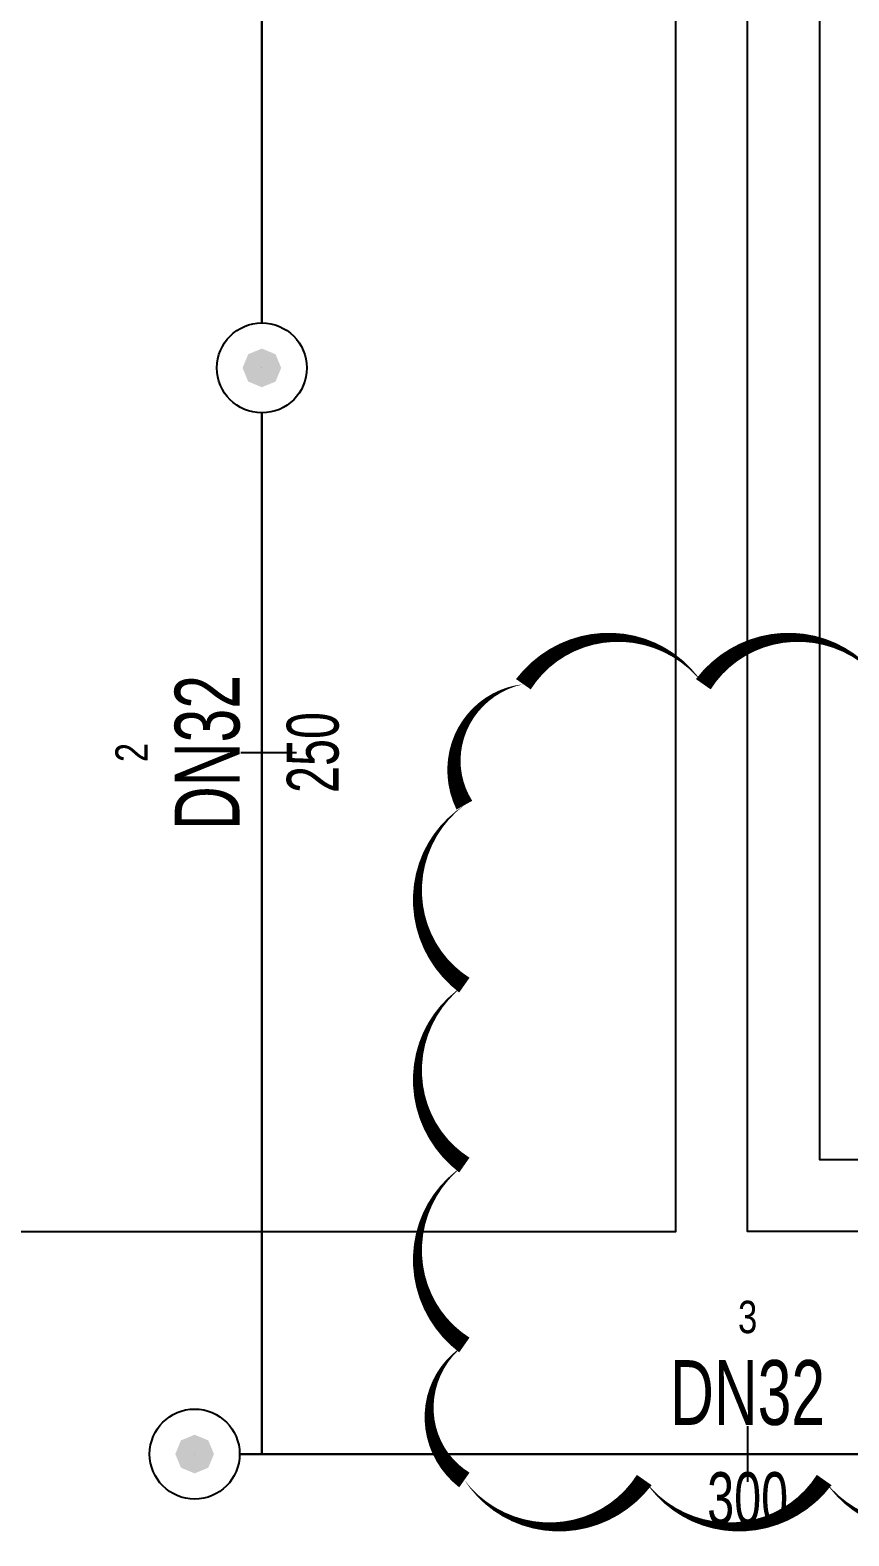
# Model space of a CAD drawing. Header units: millimetres. Extents: x -379292 to 1221486, y 92049 to 447512.
# Drawn here: x 403833 to 406109, y 270773 to 274957 of the extents above; entities that cross this region are included whole.
import ezdxf
from ezdxf.enums import TextEntityAlignment as Align

# ---------------------------------------------------------------- set-up
doc = ezdxf.new("R2010")
doc.units = ezdxf.units.MM
for name, color, linetype in [('-M-YNGN-BORUID', 7, 'Continuous'), ('-M-YNGN-BORUUZUN', 7, 'Continuous'), ('-M-YNGN-BORUYUK', 7, 'Continuous'), ('-M-YNGN-SPR-YUK', 7, 'Continuous'), ('-M-YNGN-ZON2-CAP-', 7, 'Continuous'), ('-M-YNGN-ZON2-SPR-', 7, 'Continuous'), ('05_REV', 5, 'Continuous'), ('05_WALL', 3, 'Continuous'), ('202-A-Y-MahalAd', 141, 'Continuous')]:
    doc.layers.add(name, color=color, linetype=linetype)
doc.layers.add('-M-YNGN-SPR-CAPCIZGI', color=188, linetype='Continuous', plot=False)
doc.layers.add('-M-YNGN-ZON2', color=4, linetype='SP', lineweight=30)
doc.styles.add('CIZGI', font='tahoma.ttf', dxfattribs={"width": 0.8, "oblique": 20})
doc.styles.add('HCAD', font='HCAD.SHX', dxfattribs={"width": 0.8, "height": 0.2})
doc.styles.add('PIPESIZE', font='hcad.shx', dxfattribs={"width": 0.8})
doc.styles.add('SPR-NOT', font='romans.shx')
doc.styles.get("Standard").update_dxf_attribs({"font": 'segoeuil.ttf'})
doc.linetypes.add('SP', pattern='A,2,-0.1,["SP",CIZGI,S=0.14,R=0.2,X=0,Y=-0.07],-0.255', length=2.355)

# ---------------------------------------------------------------- blocks, each defined once
blk = doc.blocks.new('202_Mahalblok')
at = {"color": 0, "linetype": 'ByBlock', "flags": 128}
blk.add_lwpolyline([(0, 0), (0, 5000), (2500, 5000), (2500, 0)], close=True, dxfattribs=at)
at = {"color": 0, "linetype": 'ByBlock', "ltscale": 25}
blk.add_attdef('MAHALNO', text='', height=200, dxfattribs=at).set_placement((1208.7, 1390), align=Align.BOTTOM_CENTER)
blk = doc.blocks.new('OtoParkBodrumKatMimari')
at = {"layer": '05_REV'}
blk.add_lwpolyline([(125076.7, 172321, 0, 50, 0.520567), (124576.7, 172321, 0, 50, 0.520567), (124076.7, 172321, 0, 50, 0.520567), (123912.7, 171985, 0, 50, 0.520567), (123912.7, 171485, 0, 50, 0.520567), (123912.7, 170985, 0, 50, 0.520567), (123912.7, 170485, 0, 50, 0.520567), (123912.7, 170109.9, 0, 50, 0.520567), (124412.7, 170109.9, 0, 50, 0.520567), (124912.7, 170109.9, 0, 50, 0.520567), (125412.7, 170109.9, 0, 50, 0.520567)], format="xyseb", dxfattribs=at)
at = {"layer": '05_WALL', "color": 8, "ltscale": 25}
blk.add_lwpolyline([(124900, 177300), (124900, 171000), (125100, 171000), (125100, 170800), (124700, 170800), (124700, 177300)], dxfattribs=at)
at = {"layer": '202-A-Y-MahalAd', "color": 8, "ltscale": 25, "xscale": -1, "rotation": 180}
blk.add_blockref('202_Mahalblok', (122000, 175800), dxfattribs=at)
blk = doc.blocks.new('SP-C-UP-12')
at = {"ltscale": 10}
blk.add_line((0, 0), (0, 0), dxfattribs=at)
at = {"color": 1, "linetype": 'Continuous'}
blk.add_circle((0, 0), 12.5, dxfattribs=at)
at = {"ltscale": 10}
for points in [[(-5.37, 0), (-3.8, 3.8), (-3.8, -3.8), (0, 5.37)], [(-3.8, -3.8), (0, 5.37), (0, -5.37), (3.8, 3.8)], [(0, -5.37), (3.8, 3.8), (3.8, -3.8), (5.37, 0)]]:
    blk.add_solid(points, dxfattribs=at)
at = {"layer": '-M-YNGN-SPR-YUK', "style": 'SPR-NOT', "width": 0.5, "flags": 9}
for tag, p in [('YUK', (0, 17.77)), ('CAP', (0, 14.42)), ('TIP', (0.2, 10.78))]:
    blk.add_attdef(tag, text='', height=2.5, dxfattribs=at).set_placement(p, align=Align.MIDDLE_CENTER)
blk = doc.blocks.new('SPRKL100')
at = {"layer": '-M-YNGN-SPR-CAPCIZGI'}
blk.add_line((0, 0.431), (0, -0.431), dxfattribs=at)
at = {"layer": '-M-YNGN-BORUID', "color": 0, "style": 'HCAD', "width": 0.8, "flags": 1}
blk.add_attdef('DIC', text='', height=0.4, dxfattribs=at).set_placement((0, -1.693), align=Align.CENTER)
at = {"layer": '-M-YNGN-BORUUZUN', "color": 0, "style": 'HCAD', "width": 0.7}
blk.add_attdef('BOY', text='', height=0.8, dxfattribs=at).set_placement((0, -1.08), align=Align.CENTER)
at = {"layer": '-M-YNGN-BORUYUK', "color": 6, "style": 'PIPESIZE', "width": 0.8}
blk.add_attdef('YUK', text='', height=0.5, dxfattribs=at).set_placement((0, 1.866), align=Align.CENTER)
at = {"color": 0, "style": 'PIPESIZE', "width": 0.7}
blk.add_attdef('CAP', text='', height=1, dxfattribs=at).set_placement((0, 0.45), align=Align.CENTER)
blk = doc.blocks.new('A$C69E5DB5D')
at = {"layer": '-M-YNGN-ZON2', "ltscale": 500}
for p, q in [((-1535.9, 3199.92), (-1535.9, 2942.42)), ((-1535.9, 2917.42), (-1535.9, 2628.13)), ((-1267.09, 2628.13), (-1542.09, 2628.13))]:
    blk.add_line(p, q, dxfattribs=at)
at = {"layer": '-M-YNGN-ZON2-CAP-', "xscale": 18.00000000000002, "yscale": 18.00000000000002, "zscale": 18.00000000000002, "rotation": 90}
blk.add_blockref('SPRKL100', (-1534.02, 2823.06), dxfattribs=at).add_auto_attribs({'YUK': '2', 'CAP': 'DN32', 'BOY': '250'})
at = {"layer": '-M-YNGN-ZON2-CAP-', "xscale": 18, "yscale": 18, "zscale": 18}
blk.add_blockref('SPRKL100', (-1400.9, 2628.13), dxfattribs=at).add_auto_attribs({'YUK': '3', 'CAP': 'DN32', 'BOY': '300'})
at = {"layer": '-M-YNGN-ZON2-SPR-'}
for p in [(-1535.9, 2929.92), (-1554.59, 2628.13)]:
    blk.add_blockref('SP-C-UP-12', p, dxfattribs=at)

msp = doc.modelspace()

# ---------------------------------------------------------------- block references
at = {"color": 8}
msp.add_blockref('OtoParkBodrumKatMimari', (281127.6, 100818.8), dxfattribs=at)

# ---------------------------------------------------------------- next in the draw order: block references
at = {"layer": '-M-YNGN-ZON2', "ltscale": 25, "xscale": 10, "yscale": 10, "zscale": 10}
msp.add_blockref('A$C69E5DB5D', (419836.6, 244719.5), dxfattribs=at)

doc.saveas('drawing.dxf')
